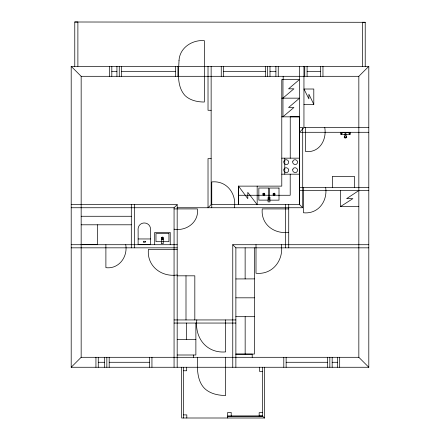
<?xml version="1.0" encoding="UTF-8"?>
<svg xmlns="http://www.w3.org/2000/svg" width="440" height="440" viewBox="0 0 440 440"><rect width="100%" height="100%" fill="white"/><g stroke="black" fill="none" stroke-linecap="round" stroke-linejoin="round"><path stroke-width="0.66" d="M303.947 66.347L303.947 127.606L299.563 132.292L368.803 132.292M174.064 367.263L174.064 207.746L177.177 204.633L71.198 204.633M211.139 66.347L211.139 204.633L208.021 207.746L208.021 158.604L211.139 158.604M71.198 66.347L81.163 76.307L358.837 76.307L368.803 66.347L368.803 367.263L71.198 367.263L71.198 66.347L368.803 66.347M71.198 367.263L81.163 357.302L358.837 357.302L368.803 367.263M282.876 98.159L293.904 88.82L288.569 88.82L299.563 79.481L281.782 79.481L281.782 186.126L238.486 186.126L238.486 204.655L238.425 195.267L290.208 195.267L290.208 174.169M282.876 116.842L293.904 107.503L288.569 107.503L299.563 98.159L281.782 98.159M358.815 190.564L346.638 198.632L352.88 198.632L340.456 206.613M74.772 66.347L74.772 22L77.886 22L77.886 66.347M365.222 66.347L365.222 22.286L362.401 22.286L362.401 66.347M111.809 71.324L116.93 71.324M121.6 71.324L175.599 71.324M223.597 71.324L265.326 71.324M269.995 71.324L275.908 71.324M307.093 71.324L320.628 71.324M303.958 104.352L313.797 104.352L313.797 89.012L303.958 89.012L308.88 98.879L308.88 94.204L313.797 104.352M211.139 110.286L208.021 110.286L208.021 66.347M281.782 116.842L299.563 116.842L299.591 204.633L302.704 207.746L177.177 207.746M299.591 127.606L302.704 127.606L302.704 207.746M303.947 127.606L368.803 127.606M345.048 134.349L340.566 134.349L340.566 132.446L350.405 132.446L350.405 134.349L345.889 134.349M345.048 134.937L345.889 134.937M281.804 158.163L299.58 158.163M281.804 174.18L299.58 174.18M299.591 187.451L368.803 187.451M299.591 190.564L368.803 190.564M211.139 204.633L299.591 204.633L299.563 66.347M358.815 206.641L340.456 206.641L340.456 190.564M71.198 207.746L174.064 207.746M174.064 208.918L197.439 208.912C199.084 222.107 186.412 231.391 174.064 229.174M288.728 208.918L262.257 208.918C260.639 224.29 274.263 234.416 288.728 232.271M81.163 216.271L131.296 216.271M81.163 224.796L131.296 224.796M138.127 238.959L150.579 238.959L150.573 244.558L138.127 244.558L138.127 230.94C136.857 220.297 151.718 220.38 150.546 230.94L150.579 238.959M81.163 244.635L97.658 244.635L97.658 224.796M71.198 244.712L177.177 244.712M232.76 367.263L232.76 244.712L368.803 244.712M71.198 247.83L177.177 247.83M232.76 244.712L235.873 247.83L368.803 247.83M177.177 249.354L148.418 249.354C146.669 266.062 161.37 277.294 177.177 275M177.183 275.82L194.821 275.82L194.821 319.941M235.873 278.949L254.397 278.889M235.873 297.82L254.37 297.82M235.873 316.69L254.424 316.69M174.064 319.941L235.873 319.941M174.064 323.054L235.873 323.054M177.194 339.57L195.877 339.57M235.884 354.052L254.424 354.052L254.397 247.83M235.895 354.189L252.208 354.189L252.208 357.302M177.194 355.003L195.877 355.003L195.877 323.054M98.269 362.28L104.511 362.28M109.181 362.28L149.611 362.28M286.132 362.28L327.498 362.28M332.167 362.28L337.343 362.28M183.48 370.761L186.681 370.761L186.681 367.263M262.433 371.371L259.523 371.371L259.523 367.263M262.433 412.671L259.171 412.671L259.171 416.091L262.433 416.091L227.689 416.13L262.433 416.13L264.611 418L264.611 367.263M183.48 414.898L186.813 414.898L186.813 418M264.611 418L181.61 418L181.61 367.263M74.772 22L365.222 22.286M299.563 116.842L290.246 116.76L290.246 158.197M238.519 186.126L247.797 198.666L247.797 192.363L257.169 204.655L257.169 186.126M358.837 76.307L358.837 357.302M354.431 187.435L354.431 176.341L332.382 176.341L332.382 187.435M349.377 132.446L349.344 134.349M345.889 132.446L345.889 135.124L346.742 137.109L346.616 137.605L345.576 138.05L344.812 137.989L344.19 137.109L345.048 135.124L345.048 132.446M341.561 132.446L341.561 134.349M339.68 357.302L339.68 367.263M337.343 357.302L337.343 367.263M332.167 357.302L332.167 367.263M329.835 357.302L329.835 367.263M327.498 357.302L327.498 367.263M325.666 187.451C327.74 201.24 318.164 214.319 303.463 212.773L303.463 187.451M324.775 127.606C326.893 140.013 319.396 153.043 305.52 151.541L305.52 127.606M322.96 66.347L322.96 76.307M320.628 66.347L320.628 76.307M307.093 66.347L307.093 76.307M304.755 66.347L304.755 76.307M288.728 204.633L288.728 247.83M286.132 357.302L286.132 367.263M285.615 204.633L285.615 247.83M284.768 158.197L284.768 174.169M283.8 357.302L283.8 367.263M283.173 76.307L283.173 79.42M282.964 79.481L282.964 116.842M281.424 244.712C283.707 260.392 272.58 274.984 256.003 273.251L256.009 244.712M278.245 66.347L278.245 76.307M275.908 66.347L275.908 76.307M269.995 66.347L269.995 76.307M267.658 66.347L267.658 76.307M265.326 66.347L265.326 76.307M262.433 367.263L262.433 416.13M245.135 247.83L245.135 278.889M245.157 316.69L245.157 354.052M238.601 186.126L238.601 204.694M235.873 247.83L235.873 367.263M234.465 207.746C236.572 193.661 226.754 180.345 211.756 181.924L211.756 207.746M231.209 416.13L231.209 412.462L227.689 412.462L227.689 418M225.671 319.941L225.671 351.907C206.712 353.54 194.596 338.014 196.818 319.941M225.671 357.302L225.671 395.466C218.125 395.472 210.139 393.762 204.518 388.416C196.609 380.166 197.285 367.862 197.466 357.302M223.597 66.347L223.597 76.307M221.26 66.347L221.26 76.307M193.534 355.025L193.534 357.302M186.538 323.054L186.538 339.57M185.999 275.82L185.999 319.941M183.48 367.263L183.48 418M177.931 66.347L177.931 76.307M177.177 204.633L177.177 367.263M175.599 66.347L175.599 76.307M170.231 244.712L170.231 232.463L154.688 232.463L154.688 244.712M151.948 357.302L151.948 367.263M149.611 357.302L149.611 367.263M134.42 204.633L134.42 247.83M131.307 204.633L131.307 247.83M125.741 244.712C127.93 256.822 118.855 269.291 105.892 267.674L105.897 244.712M121.6 66.347L121.6 76.307M119.268 66.347L119.268 76.307M116.93 66.347L116.93 76.307M111.809 66.347L111.809 76.307M109.472 66.347L109.472 76.307M109.181 357.302L109.181 367.263M106.843 357.302L106.843 367.263M104.511 357.302L104.511 367.263M98.269 357.302L98.269 367.263M95.937 357.302L95.937 367.263M81.163 76.307L81.163 357.302M179.025 60.313C178.58 72.055 176.435 86.075 185.053 95.596C190.185 100.469 197.466 102.031 204.341 102.025L204.341 40.623C192.346 39.65 179.828 47.581 179.025 60.313M283.949 161.156C282.623 163.994 287.375 166.155 288.536 163.097C289.867 160.264 285.109 158.103 283.949 161.156M283.949 169.191C282.623 172.029 287.375 174.185 288.536 171.132C289.861 168.295 285.109 166.139 283.949 169.191M292.831 161.156C291.506 163.994 296.257 166.155 297.418 163.097C298.749 160.264 293.997 158.103 292.831 161.156M292.831 169.191C291.506 172.029 296.257 174.185 297.418 171.132C298.749 168.295 293.992 166.139 292.831 169.191M263.379 193.804L263.379 194.684L264.259 194.684L264.259 193.804L263.379 193.804M161.684 237.369L161.37 237.947L161.684 238.909L162.267 239.228L163.229 238.909L163.548 238.332L163.229 237.369L162.652 237.05L161.684 237.369M162.019 237.699L162.019 238.579L162.899 238.579L162.899 237.699L162.019 237.699M263.048 193.474L262.73 194.051L263.048 195.014L263.626 195.333L264.589 195.014L264.913 194.436L264.589 193.474L264.011 193.155L263.048 193.474M273.295 193.474L272.976 194.051L273.295 195.014L273.873 195.333L274.841 195.014L275.16 194.436L274.841 193.474L274.257 193.155L273.295 193.474M273.625 193.804L273.625 194.684L274.505 194.684L274.505 193.804L273.625 193.804M346.731 137.055C345.373 138.721 341.841 136.114 346.731 137.055M342.029 133.227C341.033 133.249 342.249 133.925 342.029 133.227M349.245 133.447C348.409 133.755 349.234 132.935 349.245 133.447M268.428 188.018L258.852 188.018L258.852 200.123L268.428 200.123L268.428 188.018M279.01 188.045L269.429 188.045L269.429 200.156L279.01 200.156L279.01 188.045M269.935 197.522L268.065 197.522L268.065 201.883L269.935 201.883L269.935 197.522M168.933 233.547L155.98 233.547L155.98 241.692L168.933 241.692L168.933 233.547M163.235 239.333L161.37 239.333L161.37 243.694L163.235 243.694L163.235 239.333M145.343 241.291L143.363 241.291L143.363 242.231L145.343 242.231L145.343 241.291"/></g></svg>
